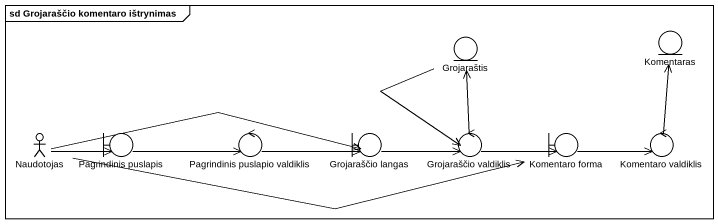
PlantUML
@startuml
mainframe sd Grojaraščio komentaro ištrynimas
entity Grojaraštis
entity Komentaras
actor Naudotojas
boundary "Pagrindinis puslapis" as Pagrindinis_puslapis
control "Pagrindinis puslapio valdiklis" as Pagrindinis_puslapio
boundary "Grojaraščio langas" as Grojaraščio_langas
control "Grojaraščio valdiklis" as Grojaraščio_valdiklis
boundary "Komentaro forma" as Komentaro_forma
control "Komentaro valdiklis" as Komentaro_valdiklis
Grojaraštis --> Grojaraščio_valdiklis
Naudotojas -right-> Pagrindinis_puslapis
Naudotojas -right-> Grojaraščio_langas
Naudotojas -right-> Komentaro_forma
Pagrindinis_puslapis -right-> Pagrindinis_puslapio
Pagrindinis_puslapio -right-> Grojaraščio_langas
Grojaraščio_langas -right-> Grojaraščio_valdiklis
Grojaraščio_valdiklis -up-> Grojaraštis
Grojaraščio_valdiklis -right-> Komentaro_forma
Komentaro_forma -right-> Komentaro_valdiklis
Komentaro_valdiklis -up-> Komentaras
@enduml
